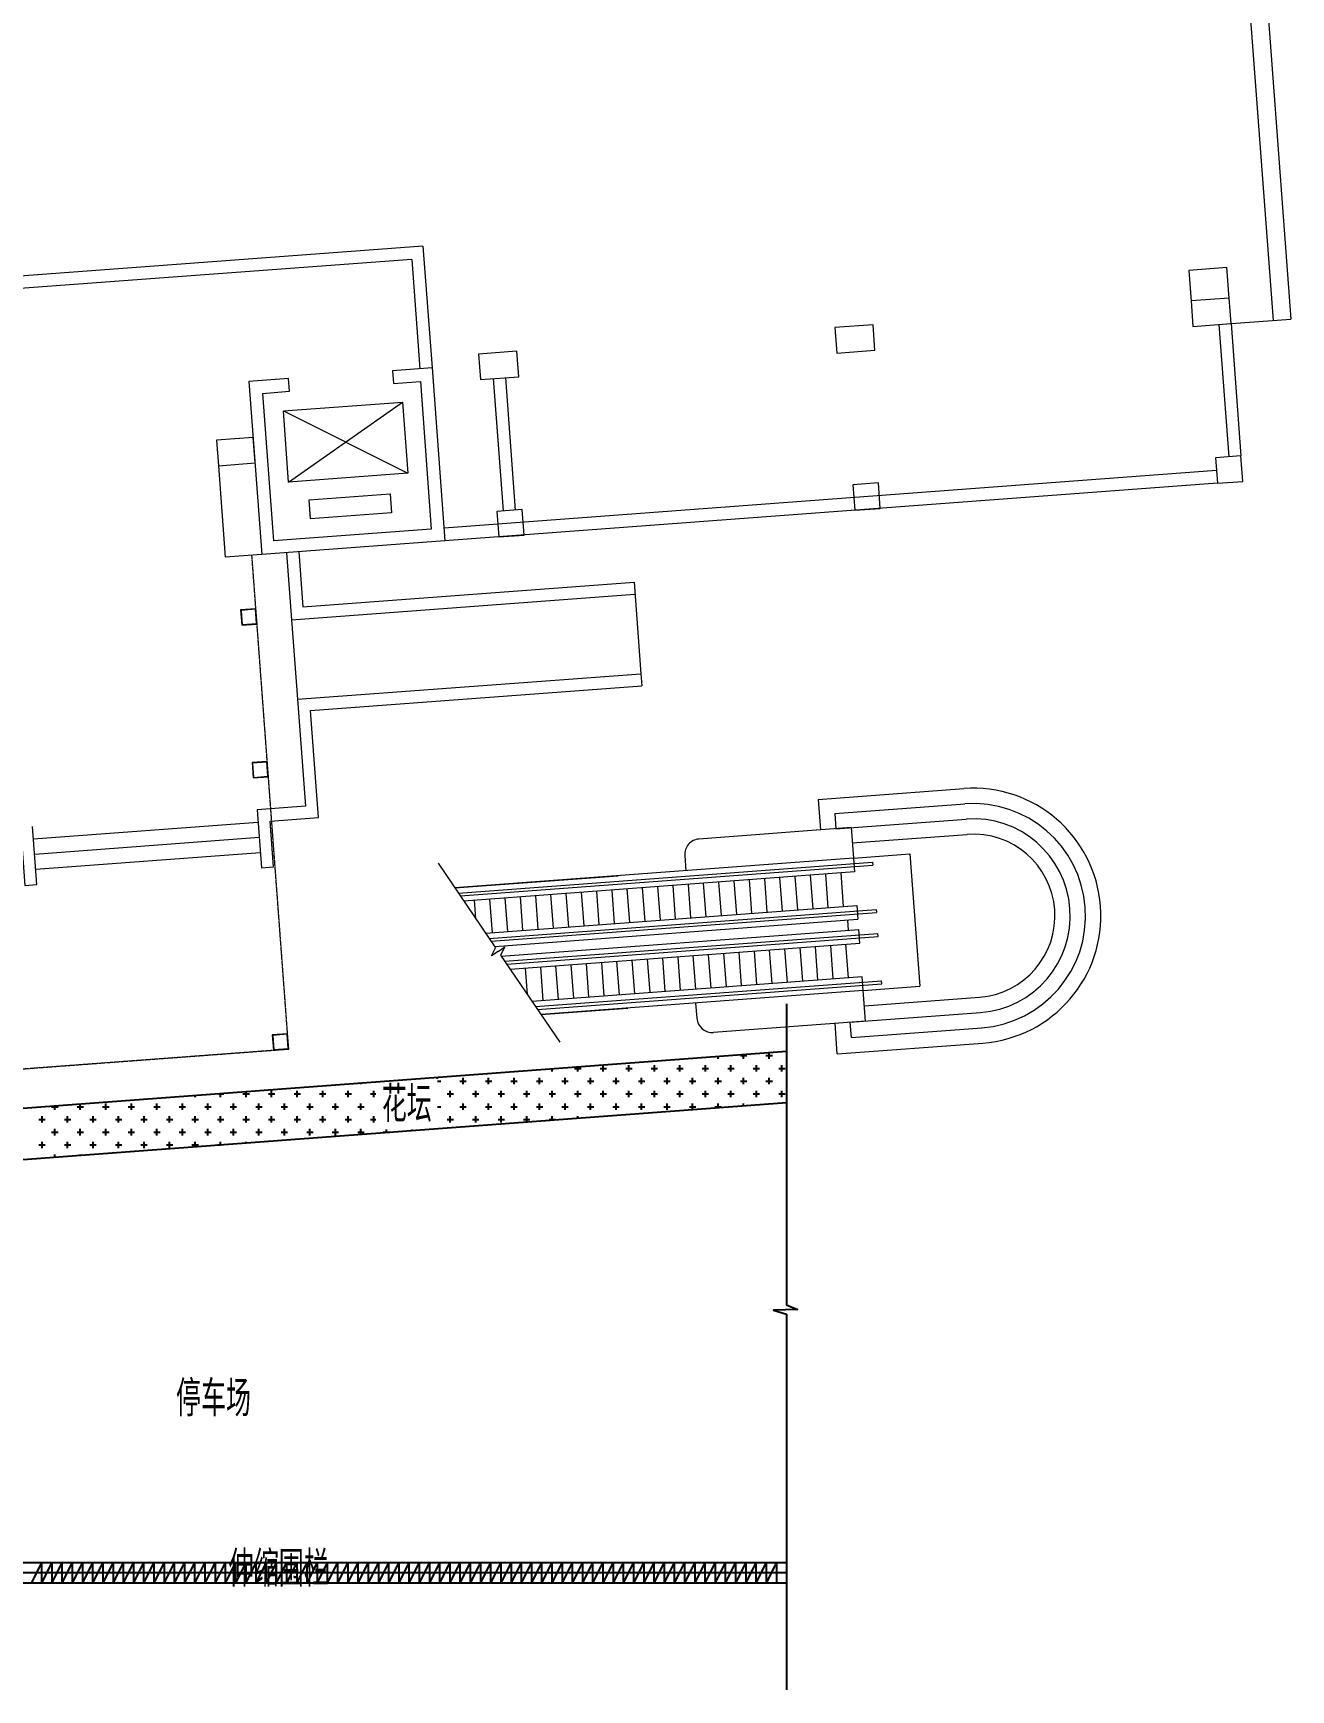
# Model space of a CAD drawing. Header units: millimetres. Extents: x 395197 to 699875, y 745 to 708816.
# Drawn here: x 610791 to 635441, y 592365 to 624827 of the extents above; entities that cross this region are included whole.
import ezdxf

# ---------------------------------------------------------------- set-up
doc = ezdxf.new("R2010")
doc.units = ezdxf.units.MM
doc.linetypes.add('DASH', pattern=[0.35, 0.25, -0.1])
doc.layers.add('0-修改拆除', color=4, linetype='Continuous')
doc.layers.add('0-修改新增', color=2, linetype='Continuous')
for name, color, linetype, lineweight in [('0-导向定位-悬挂', 30, 'Continuous', 9), ('COLUMN', 9, 'Continuous', 13), ('DIM_SYMB', 3, 'Continuous', 9), ('EVTR', 2, 'Continuous', 9), ('LINE', 3, 'Continuous', 9), ('STAIR', 2, 'Continuous', 9), ('WALL', 6, 'Continuous', 20), ('隔墙', 7, 'Continuous', 5)]:
    doc.layers.add(name, color=color, linetype=linetype, lineweight=lineweight)
doc.styles.add('_HZTXT', font='txt1.shx', dxfattribs={"width": 0.7, "bigfont": 'HZTXT.shx'})

# ---------------------------------------------------------------- blocks, each defined once
blk = doc.blocks.new('_FZHK')
blk.add_lwpolyline([(-0.5, -0.5), (0.5, -0.5), (0.5, 0.5), (-0.5, 0.5)], close=True)
blk = doc.blocks.new('A$C217E3290')
at = {"layer": '0-修改新增', "color": 252, "linetype": 'ByBlock'}
for p, q in [((37761, 12508, 0), (1449, 9798, 0)), ((35921, 12365, 0), (35921, 12370, 0)), ((36421, 12365, 0), (36421, 12408, 0)), ((36859, 12427, 0), (36984, 12427, 0)), ((36921, 12365, 0), (36921, 12445, 0)), ((37359, 12427, 0), (37484, 12427, 0)), ((37421, 12365, 0), (37421, 12482, 0)), ((32671, 12115, 0), (32671, 12128, 0)), ((33171, 12115, 0), (33171, 12165, 0)), ((33609, 12177, 0), (33734, 12177, 0)), ((33671, 12115, 0), (33671, 12202, 0)), ((34109, 12177, 0), (34234, 12177, 0)), ((34171, 12115, 0), (34171, 12240, 0)), ((34609, 12177, 0), (34734, 12177, 0)), ((34671, 12115, 0), (34671, 12240, 0)), ((35109, 12177, 0), (35234, 12177, 0)), ((35171, 12115, 0), (35171, 12240, 0)), ((35609, 12177, 0), (35734, 12177, 0)), ((35671, 12115, 0), (35671, 12240, 0)), ((36109, 12177, 0), (36234, 12177, 0)), ((36171, 12115, 0), (36171, 12240, 0)), ((36609, 12177, 0), (36734, 12177, 0)), ((36671, 12115, 0), (36671, 12240, 0)), ((37109, 12177, 0), (37234, 12177, 0)), ((37171, 12115, 0), (37171, 12240, 0)), ((37609, 12177, 0), (37734, 12177, 0)), ((37671, 12115, 0), (37671, 12240, 0)), ((27171, 11615, 0), (27171, 11718, 0)), ((27671, 11615, 0), (27671, 11740, 0)), ((28171, 11615, 0), (28171, 11740, 0)), ((28671, 11615, 0), (28671, 11740, 0)), ((29171, 11615, 0), (29171, 11740, 0)), ((29421, 11865, 0), (29421, 11885, 0)), ((29671, 11615, 0), (29671, 11740, 0)), ((30921, 11975, 0), (30921, 11990, 0)), ((30924, 11927, 0), (30984, 11927, 0)), ((31171, 11615, 0), (31171, 11740, 0)), ((31359, 11927, 0), (31484, 11927, 0)), ((31421, 11865, 0), (31421, 11990, 0)), ((31671, 11615, 0), (31671, 11740, 0)), ((31859, 11927, 0), (31984, 11927, 0)), ((31921, 11865, 0), (31921, 11990, 0)), ((32171, 11615, 0), (32171, 11740, 0)), ((32359, 11927, 0), (32484, 11927, 0)), ((32421, 11865, 0), (32421, 11990, 0)), ((32671, 11615, 0), (32671, 11740, 0)), ((32859, 11927, 0), (32984, 11927, 0)), ((32921, 11865, 0), (32921, 11990, 0)), ((33171, 11615, 0), (33171, 11740, 0)), ((33359, 11927, 0), (33484, 11927, 0)), ((33421, 11865, 0), (33421, 11990, 0)), ((33671, 11615, 0), (33671, 11740, 0)), ((33859, 11927, 0), (33984, 11927, 0)), ((33921, 11865, 0), (33921, 11990, 0)), ((34171, 11615, 0), (34171, 11740, 0)), ((34359, 11927, 0), (34484, 11927, 0)), ((34421, 11865, 0), (34421, 11990, 0)), ((34671, 11615, 0), (34671, 11740, 0)), ((34859, 11927, 0), (34984, 11927, 0)), ((34921, 11865, 0), (34921, 11990, 0)), ((35171, 11615, 0), (35171, 11740, 0)), ((35359, 11927, 0), (35484, 11927, 0)), ((35421, 11865, 0), (35421, 11990, 0)), ((35671, 11615, 0), (35671, 11740, 0)), ((35859, 11927, 0), (35984, 11927, 0)), ((35921, 11865, 0), (35921, 11990, 0)), ((36171, 11615, 0), (36171, 11740, 0)), ((36359, 11927, 0), (36484, 11927, 0)), ((36421, 11865, 0), (36421, 11990, 0)), ((36671, 11615, 0), (36671, 11740, 0)), ((36859, 11927, 0), (36984, 11927, 0)), ((36921, 11865, 0), (36921, 11990, 0)), ((37171, 11615, 0), (37171, 11740, 0)), ((37359, 11927, 0), (37484, 11927, 0)), ((37421, 11865, 0), (37421, 11990, 0)), ((37671, 11615, 0), (37671, 11740, 0)), ((37761, 11505, 0), (2649, 8885, 0)), ((23359, 11427, 0), (23484, 11427, 0)), ((23421, 11365, 0), (23421, 11438, 0)), ((23859, 11427, 0), (23984, 11427, 0)), ((23921, 11365, 0), (23921, 11475, 0)), ((24359, 11427, 0), (24484, 11427, 0)), ((24421, 11365, 0), (24421, 11490, 0)), ((24859, 11427, 0), (24984, 11427, 0)), ((24921, 11365, 0), (24921, 11490, 0)), ((25359, 11427, 0), (25484, 11427, 0)), ((25421, 11365, 0), (25421, 11490, 0)), ((25859, 11427, 0), (25984, 11427, 0)), ((25921, 11365, 0), (25921, 11490, 0)), ((26171, 11615, 0), (26171, 11643, 0)), ((26359, 11427, 0), (26484, 11427, 0)), ((26421, 11365, 0), (26421, 11490, 0)), ((26629, 11677, 0), (26734, 11677, 0)), ((26671, 11615, 0), (26671, 11680, 0)), ((26859, 11427, 0), (26984, 11427, 0)), ((26921, 11365, 0), (26921, 11490, 0)), ((27109, 11677, 0), (27234, 11677, 0)), ((27359, 11427, 0), (27484, 11427, 0)), ((27421, 11365, 0), (27421, 11490, 0)), ((27609, 11677, 0), (27734, 11677, 0)), ((27859, 11427, 0), (27984, 11427, 0)), ((27921, 11365, 0), (27921, 11490, 0)), ((28109, 11677, 0), (28234, 11677, 0)), ((28359, 11427, 0), (28484, 11427, 0)), ((28421, 11365, 0), (28421, 11490, 0)), ((28609, 11677, 0), (28734, 11677, 0)), ((28859, 11427, 0), (28984, 11427, 0)), ((28921, 11365, 0), (28921, 11490, 0)), ((29109, 11677, 0), (29234, 11677, 0)), ((29359, 11427, 0), (29484, 11427, 0)), ((29421, 11365, 0), (29421, 11490, 0)), ((29609, 11677, 0), (29710, 11677, 0)), ((30924, 11427, 0), (30984, 11427, 0)), ((31109, 11677, 0), (31234, 11677, 0)), ((31359, 11427, 0), (31484, 11427, 0)), ((31421, 11365, 0), (31421, 11490, 0)), ((31609, 11677, 0), (31734, 11677, 0)), ((31859, 11427, 0), (31984, 11427, 0)), ((31921, 11365, 0), (31921, 11490, 0)), ((32109, 11677, 0), (32234, 11677, 0)), ((32359, 11427, 0), (32484, 11427, 0)), ((32421, 11365, 0), (32421, 11490, 0)), ((32609, 11677, 0), (32734, 11677, 0)), ((32859, 11427, 0), (32984, 11427, 0)), ((32921, 11365, 0), (32921, 11490, 0)), ((33109, 11677, 0), (33234, 11677, 0)), ((33359, 11427, 0), (33484, 11427, 0)), ((33421, 11365, 0), (33421, 11490, 0)), ((33609, 11677, 0), (33734, 11677, 0)), ((33859, 11427, 0), (33984, 11427, 0)), ((33921, 11365, 0), (33921, 11490, 0)), ((34109, 11677, 0), (34234, 11677, 0)), ((34359, 11427, 0), (34484, 11427, 0)), ((34421, 11365, 0), (34421, 11490, 0)), ((34609, 11677, 0), (34734, 11677, 0)), ((34859, 11427, 0), (34984, 11427, 0)), ((34921, 11365, 0), (34921, 11490, 0)), ((35109, 11677, 0), (35234, 11677, 0)), ((35359, 11427, 0), (35484, 11427, 0)), ((35421, 11365, 0), (35421, 11490, 0)), ((35609, 11677, 0), (35734, 11677, 0)), ((35859, 11427, 0), (35984, 11427, 0)), ((35921, 11368, 0), (35921, 11490, 0)), ((36109, 11677, 0), (36234, 11677, 0)), ((36359, 11427, 0), (36484, 11427, 0)), ((36421, 11405, 0), (36421, 11490, 0)), ((36609, 11677, 0), (36734, 11677, 0)), ((36921, 11442, 0), (36921, 11490, 0)), ((37109, 11677, 0), (37234, 11677, 0)), ((37421, 11480, 0), (37421, 11490, 0)), ((37609, 11677, 0), (37734, 11677, 0)), ((23109, 11177, 0), (23234, 11177, 0)), ((23171, 11115, 0), (23171, 11240, 0)), ((23609, 11177, 0), (23734, 11177, 0)), ((23671, 11115, 0), (23671, 11240, 0)), ((24109, 11177, 0), (24234, 11177, 0)), ((24171, 11115, 0), (24171, 11240, 0)), ((24609, 11177, 0), (24734, 11177, 0)), ((24671, 11115, 0), (24671, 11240, 0)), ((25109, 11177, 0), (25234, 11177, 0)), ((25171, 11115, 0), (25171, 11240, 0)), ((25609, 11177, 0), (25734, 11177, 0)), ((25671, 11115, 0), (25671, 11240, 0)), ((26109, 11177, 0), (26234, 11177, 0)), ((26171, 11115, 0), (26171, 11240, 0)), ((26609, 11177, 0), (26734, 11177, 0)), ((26671, 11115, 0), (26671, 11240, 0)), ((27109, 11177, 0), (27234, 11177, 0)), ((27171, 11115, 0), (27171, 11240, 0)), ((27609, 11177, 0), (27734, 11177, 0)), ((27671, 11115, 0), (27671, 11240, 0)), ((28109, 11177, 0), (28234, 11177, 0)), ((28171, 11115, 0), (28171, 11240, 0)), ((28609, 11177, 0), (28734, 11177, 0)), ((28671, 11115, 0), (28671, 11240, 0)), ((29109, 11177, 0), (29234, 11177, 0)), ((29171, 11115, 0), (29171, 11240, 0)), ((29609, 11177, 0), (29710, 11177, 0)), ((29671, 11115, 0), (29671, 11240, 0)), ((31109, 11177, 0), (31234, 11177, 0)), ((31171, 11115, 0), (31171, 11240, 0)), ((31609, 11177, 0), (31734, 11177, 0)), ((31671, 11115, 0), (31671, 11240, 0)), ((32109, 11177, 0), (32234, 11177, 0)), ((32171, 11115, 0), (32171, 11240, 0)), ((32609, 11177, 0), (32734, 11177, 0)), ((32671, 11125, 0), (32671, 11240, 0)), ((33109, 11177, 0), (33234, 11177, 0)), ((33171, 11162, 0), (33171, 11240, 0)), ((33671, 11200, 0), (33671, 11240, 0)), ((34171, 11237, 0), (34171, 11240, 0)), ((23171, 10615, 0), (23171, 10740, 0)), ((23359, 10927, 0), (23484, 10927, 0)), ((23421, 10865, 0), (23421, 10990, 0)), ((23671, 10615, 0), (23671, 10740, 0)), ((23859, 10927, 0), (23984, 10927, 0)), ((23921, 10865, 0), (23921, 10990, 0)), ((24171, 10615, 0), (24171, 10740, 0)), ((24359, 10927, 0), (24484, 10927, 0)), ((24421, 10865, 0), (24421, 10990, 0)), ((24671, 10615, 0), (24671, 10740, 0)), ((24859, 10927, 0), (24984, 10927, 0)), ((24921, 10865, 0), (24921, 10990, 0)), ((25171, 10615, 0), (25171, 10740, 0)), ((25359, 10927, 0), (25484, 10927, 0)), ((25421, 10865, 0), (25421, 10990, 0)), ((25671, 10615, 0), (25671, 10740, 0)), ((25859, 10927, 0), (25984, 10927, 0)), ((25921, 10865, 0), (25921, 10990, 0)), ((26171, 10640, 0), (26171, 10740, 0)), ((26359, 10927, 0), (26484, 10927, 0)), ((26421, 10865, 0), (26421, 10990, 0)), ((26671, 10677, 0), (26671, 10740, 0)), ((26859, 10927, 0), (26984, 10927, 0)), ((26921, 10865, 0), (26921, 10990, 0)), ((27171, 10715, 0), (27171, 10740, 0)), ((27359, 10927, 0), (27484, 10927, 0)), ((27421, 10865, 0), (27421, 10990, 0)), ((27859, 10927, 0), (27984, 10927, 0)), ((27921, 10865, 0), (27921, 10990, 0)), ((28359, 10927, 0), (28484, 10927, 0)), ((28421, 10865, 0), (28421, 10990, 0)), ((28859, 10927, 0), (28984, 10927, 0)), ((28921, 10865, 0), (28921, 10990, 0)), ((29359, 10927, 0), (29484, 10927, 0)), ((29421, 10883, 0), (29421, 10990, 0)), ((29859, 10927, 0), (29984, 10927, 0)), ((29921, 10920, 0), (29921, 10983, 0)), ((30421, 10957, 0), (30421, 10983, 0)), ((23109, 10677, 0), (23234, 10677, 0)), ((23421, 10435, 0), (23421, 10490, 0)), ((23609, 10677, 0), (23734, 10677, 0)), ((23921, 10472, 0), (23921, 10490, 0)), ((24109, 10677, 0), (24234, 10677, 0)), ((24609, 10677, 0), (24734, 10677, 0)), ((25109, 10677, 0), (25234, 10677, 0)), ((25609, 10677, 0), (25734, 10677, 0)), ((26109, 10677, 0), (26234, 10677, 0)), ((26609, 10677, 0), (26666, 10677, 0))]:
    blk.add_line(p, q, dxfattribs=at)
for points, elevation in [([(37762, 13440), (37762, 7547), (37977, 7450), (37504, 7437), (37762, 7362)], 0), ([(37762, 7362), (37762, 0)], 0), ([(17562, 2498), (37762, 2498)], 2), ([(17562, 2298), (37762, 2298)], 2), ([(23162, 2498), (22962, 2098)], 2), ([(23362, 2498), (23162, 2098)], 2), ([(23162, 2498), (23162, 2098)], 2), ([(23362, 2498), (23362, 2098)], 2), ([(23562, 2498), (23362, 2098)], 2), ([(23562, 2498), (23562, 2098)], 2), ([(23762, 2498), (23562, 2098)], 2), ([(23762, 2498), (23762, 2098)], 2), ([(23962, 2498), (23762, 2098)], 2), ([(24162, 2498), (23962, 2098)], 2), ([(23962, 2498), (23962, 2098)], 2), ([(24162, 2498), (24162, 2098)], 2), ([(24362, 2498), (24162, 2098)], 2), ([(24362, 2498), (24362, 2098)], 2), ([(24562, 2498), (24362, 2098)], 2), ([(24562, 2498), (24562, 2098)], 2), ([(24762, 2498), (24562, 2098)], 2), ([(24962, 2498), (24762, 2098)], 2), ([(24762, 2498), (24762, 2098)], 2), ([(24962, 2498), (24962, 2098)], 2), ([(25162, 2498), (24962, 2098)], 2), ([(25162, 2498), (25162, 2098)], 2), ([(25362, 2498), (25162, 2098)], 2), ([(25362, 2498), (25362, 2098)], 2), ([(25562, 2498), (25362, 2098)], 2), ([(25762, 2498), (25562, 2098)], 2), ([(25562, 2498), (25562, 2098)], 2), ([(25762, 2498), (25762, 2098)], 2), ([(25962, 2498), (25762, 2098)], 2), ([(25962, 2498), (25962, 2098)], 2), ([(26162, 2498), (25962, 2098)], 2), ([(26162, 2498), (26162, 2098)], 2), ([(26362, 2498), (26162, 2098)], 2), ([(26562, 2498), (26362, 2098)], 2), ([(26362, 2498), (26362, 2098)], 2), ([(26562, 2498), (26562, 2098)], 2), ([(26762, 2498), (26562, 2098)], 2), ([(26762, 2498), (26762, 2098)], 2), ([(26962, 2498), (26762, 2098)], 2), ([(26962, 2498), (26962, 2098)], 2), ([(27162, 2498), (26962, 2098)], 2), ([(27362, 2498), (27162, 2098)], 2), ([(27162, 2498), (27162, 2098)], 2), ([(27362, 2498), (27362, 2098)], 2), ([(27562, 2498), (27362, 2098)], 2), ([(27562, 2498), (27562, 2098)], 2), ([(27762, 2498), (27562, 2098)], 2), ([(27762, 2498), (27762, 2098)], 2), ([(27962, 2498), (27762, 2098)], 2), ([(28162, 2498), (27962, 2098)], 2), ([(27962, 2498), (27962, 2098)], 2), ([(28162, 2498), (28162, 2098)], 2), ([(28362, 2498), (28162, 2098)], 2), ([(28362, 2498), (28362, 2098)], 2), ([(28562, 2498), (28362, 2098)], 2), ([(28562, 2498), (28562, 2098)], 2), ([(28762, 2498), (28562, 2098)], 2), ([(28962, 2498), (28762, 2098)], 2), ([(28762, 2498), (28762, 2098)], 2), ([(28962, 2498), (28962, 2098)], 2), ([(29162, 2498), (28962, 2098)], 2), ([(29162, 2498), (29162, 2098)], 2), ([(29362, 2498), (29162, 2098)], 2), ([(29362, 2498), (29362, 2098)], 2), ([(29562, 2498), (29362, 2098)], 2), ([(29762, 2498), (29562, 2098)], 2), ([(29562, 2498), (29562, 2098)], 2), ([(29762, 2498), (29762, 2098)], 2), ([(29962, 2498), (29762, 2098)], 2), ([(29962, 2498), (29962, 2098)], 2), ([(30162, 2498), (29962, 2098)], 2), ([(30162, 2498), (30162, 2098)], 2), ([(30362, 2498), (30162, 2098)], 2), ([(30562, 2498), (30362, 2098)], 2), ([(30362, 2498), (30362, 2098)], 2), ([(30562, 2498), (30562, 2098)], 2), ([(30762, 2498), (30562, 2098)], 2), ([(30762, 2498), (30762, 2098)], 2), ([(30962, 2498), (30762, 2098)], 2), ([(30962, 2498), (30962, 2098)], 2), ([(31162, 2498), (30962, 2098)], 2), ([(31362, 2498), (31162, 2098)], 2), ([(31162, 2498), (31162, 2098)], 2), ([(31362, 2498), (31362, 2098)], 2), ([(31562, 2498), (31362, 2098)], 2), ([(31562, 2498), (31562, 2098)], 2), ([(31762, 2498), (31562, 2098)], 2), ([(31762, 2498), (31762, 2098)], 2), ([(31962, 2498), (31762, 2098)], 2), ([(32162, 2498), (31962, 2098)], 2), ([(31962, 2498), (31962, 2098)], 2), ([(32162, 2498), (32162, 2098)], 2), ([(32362, 2498), (32162, 2098)], 2), ([(32362, 2498), (32362, 2098)], 2), ([(32562, 2498), (32362, 2098)], 2), ([(32562, 2498), (32562, 2098)], 2), ([(32762, 2498), (32562, 2098)], 2), ([(32962, 2498), (32762, 2098)], 2), ([(32762, 2498), (32762, 2098)], 2), ([(32962, 2498), (32962, 2098)], 2), ([(33162, 2498), (32962, 2098)], 2), ([(33162, 2498), (33162, 2098)], 2), ([(33362, 2498), (33162, 2098)], 2), ([(33362, 2498), (33362, 2098)], 2), ([(33562, 2498), (33362, 2098)], 2), ([(33762, 2498), (33562, 2098)], 2), ([(33562, 2498), (33562, 2098)], 2), ([(33762, 2498), (33762, 2098)], 2), ([(33962, 2498), (33762, 2098)], 2), ([(33962, 2498), (33962, 2098)], 2), ([(34162, 2498), (33962, 2098)], 2), ([(34162, 2498), (34162, 2098)], 2), ([(34362, 2498), (34162, 2098)], 2), ([(34562, 2498), (34362, 2098)], 2), ([(34362, 2498), (34362, 2098)], 2), ([(34562, 2498), (34562, 2098)], 2), ([(34762, 2498), (34562, 2098)], 2), ([(34762, 2498), (34762, 2098)], 2), ([(34962, 2498), (34762, 2098)], 2), ([(34962, 2498), (34962, 2098)], 2), ([(35162, 2498), (34962, 2098)], 2), ([(35362, 2498), (35162, 2098)], 2), ([(35162, 2498), (35162, 2098)], 2), ([(35362, 2498), (35362, 2098)], 2), ([(35562, 2498), (35362, 2098)], 2), ([(35562, 2498), (35562, 2098)], 2), ([(35762, 2498), (35562, 2098)], 2), ([(35762, 2498), (35762, 2098)], 2), ([(35962, 2498), (35762, 2098)], 2), ([(36162, 2498), (35962, 2098)], 2), ([(35962, 2498), (35962, 2098)], 2), ([(36162, 2498), (36162, 2098)], 2), ([(36362, 2498), (36162, 2098)], 2), ([(36362, 2498), (36362, 2098)], 2), ([(36562, 2498), (36362, 2098)], 2), ([(36562, 2498), (36562, 2098)], 2), ([(36762, 2498), (36562, 2098)], 2), ([(36962, 2498), (36762, 2098)], 2), ([(36762, 2498), (36762, 2098)], 2), ([(36962, 2498), (36962, 2098)], 2), ([(37162, 2498), (36962, 2098)], 2), ([(37162, 2498), (37162, 2098)], 2), ([(37362, 2498), (37162, 2098)], 2), ([(37362, 2498), (37362, 2098)], 2), ([(37562, 2498), (37362, 2098)], 2), ([(37562, 2498), (37562, 2098)], 2), ([(37762, 2498), (37762, 2098)], 2), ([(17562, 2098), (37762, 2098)], 2)]:
    blk.add_lwpolyline(points, dxfattribs=dict(at, elevation=elevation))
at = {"layer": '0-修改拆除', "linetype": 'ByBlock', "style": '_HZTXT', "width": 0.7}
for s, p in [('花坛', (29829, 11126, 0)), ('停车场', (25796, 5357, 0)), ('伸缩围栏', (26830, 2023, 0))]:
    blk.add_text(s, height=700, dxfattribs=at).set_placement(p)

msp = doc.modelspace()

# ---------------------------------------------------------------- linework, layer by layer
at = {"layer": 'COLUMN', "elevation": 0}
msp.add_lwpolyline([(634232, 619634), (634187, 620232), (633439, 620177), (633484, 619578)], dxfattribs=at)
for points in [[(614880, 613226), (615179, 613249), (615157, 613548), (614858, 613526)], [(614889, 613237), (615168, 613258), (615148, 613537), (614868, 613516)], [(615103, 610235), (615402, 610257), (615380, 610556), (615081, 610534)], [(615112, 610245), (615392, 610266), (615371, 610545), (615092, 610525)], [(615501, 604900), (615800, 604922), (615778, 605221), (615479, 605199)], [(615511, 604910), (615790, 604931), (615769, 605210), (615490, 605189)]]:
    msp.add_lwpolyline(points, close=True, dxfattribs=at)
at = {"layer": 'COLUMN', "color": 252, "elevation": 0}
for points in [[(615103, 610235), (615402, 610257), (615380, 610556), (615081, 610534)], [(615112, 610245), (615392, 610266), (615371, 610545), (615092, 610525)]]:
    msp.add_lwpolyline(points, close=True, dxfattribs=at)
at = {"layer": 'DIM_SYMB', "color": 252, "elevation": 0}
msp.add_lwpolyline([(617466, 612599, 0, 0, 0), (621302, 612885, 80, 0, 0), (621601, 612908, 0, 0, 0)], format="xyseb", dxfattribs=at)
at = {"layer": 'EVTR', "color": 252}
for p, q in [((615695, 617424, 0), (618029, 617598, 0)), ((615799, 616028, 0), (615695, 617424, 0)), ((615695, 617424, 0), (618133, 616202, 0)), ((615799, 616028, 0), (618029, 617598, 0)), ((618029, 617598, 0), (618133, 616202, 0)), ((618133, 616202, 0), (615799, 616028, 0)), ((616201, 615681, 0), (617787, 615800, 0)), ((617787, 615800, 0), (617815, 615426, 0)), ((616229, 615307, 0), (616201, 615681, 0)), ((617815, 615426, 0), (616229, 615307, 0))]:
    msp.add_line(p, q, dxfattribs=at)
at = {"layer": 'LINE'}
for p, q in [((626867, 608661, 0), (627974, 608743, 0)), ((627974, 608743, 0), (628167, 606150, 0)), ((618727, 608562, 0), (619855, 606906, 0)), ((619772, 606745, 0), (619855, 606906, 0)), ((619903, 606835, 0), (619772, 606745, 0)), ((619903, 606835, 0), (620035, 606924, 0)), ((620035, 606924, 0), (619952, 606763, 0)), ((619952, 606763, 0), (621115, 605056, 0)), ((627060, 606068, 0), (628167, 606150, 0))]:
    msp.add_line(p, q, dxfattribs=at)
at = {"layer": 'STAIR', "color": 252}
for p, q in [((632257, 661894, 0), (635441, 619223, 0)), ((631930, 661569, 0), (635092, 619197, 0)), ((634269, 619135, 0), (635441, 619223, 0)), ((627244, 608583, 0), (627248, 608524, 0)), ((627313, 607656, 0), (627317, 607596, 0)), ((627352, 607127, 0), (627348, 607187, 0)), ((627422, 606200, 0), (627417, 606260, 0))]:
    msp.add_line(p, q, dxfattribs=at)
at = {"layer": 'STAIR', "color": 252, "linetype": 'ByBlock'}
for p, q in [((626822, 609259, 0), (623841, 609036, 0)), ((626867, 608661, 0), (619057, 608078, 0)), ((623564, 608715, 0), (623586, 608416, 0)), ((626867, 608661, 0), (626887, 608391, 0)), ((619125, 607978, 0), (627244, 608583, 0)), ((619164, 607920, 0), (627248, 608524, 0)), ((626887, 608391, 0), (619232, 607820, 0)), ((626319, 608349, 0), (626368, 607691, 0)), ((626618, 608371, 0), (626667, 607713, 0)), ((619057, 608078, 0), (622255, 608316, 0)), ((621831, 608014, 0), (621880, 607356, 0)), ((622130, 608036, 0), (622179, 607378, 0)), ((622429, 608059, 0), (622479, 607401, 0)), ((622729, 608081, 0), (622778, 607423, 0)), ((623028, 608103, 0), (623077, 607445, 0)), ((623327, 608126, 0), (623376, 607468, 0)), ((623626, 608148, 0), (623675, 607490, 0)), ((623925, 608170, 0), (623974, 607512, 0)), ((624224, 608193, 0), (624274, 607535, 0)), ((624524, 608215, 0), (624573, 607557, 0)), ((624823, 608237, 0), (624872, 607579, 0)), ((625122, 608260, 0), (625171, 607601, 0)), ((625421, 608282, 0), (625470, 607624, 0)), ((625720, 608304, 0), (625769, 607646, 0)), ((626019, 608327, 0), (626069, 607668, 0)), ((619438, 607836, 0), (619464, 607479, 0)), ((619661, 607190, 0), (626936, 607733, 0)), ((619737, 607858, 0), (619786, 607200, 0)), ((620036, 607880, 0), (620085, 607222, 0)), ((620335, 607902, 0), (620384, 607244, 0)), ((620634, 607925, 0), (620684, 607267, 0)), ((620934, 607947, 0), (620983, 607289, 0)), ((621233, 607969, 0), (621282, 607311, 0)), ((621532, 607992, 0), (621581, 607334, 0)), ((626936, 607733, 0), (626956, 607464, 0)), ((619729, 607090, 0), (627313, 607656, 0)), ((619768, 607033, 0), (627317, 607596, 0)), ((619837, 606933, 0), (626956, 607464, 0)), ((626772, 607250, 0), (626757, 607449, 0)), ((619967, 606742, 0), (626971, 607264, 0)), ((620035, 606642, 0), (627348, 607187, 0)), ((620074, 606584, 0), (627352, 607127, 0)), ((626991, 606995, 0), (626971, 607264, 0)), ((620142, 606484, 0), (626991, 606995, 0)), ((623480, 606071, 0), (623431, 606730, 0)), ((623779, 606094, 0), (623730, 606752, 0)), ((624079, 606116, 0), (624029, 606774, 0)), ((624378, 606138, 0), (624329, 606797, 0)), ((624677, 606161, 0), (624628, 606819, 0)), ((624976, 606183, 0), (624927, 606841, 0)), ((625275, 606205, 0), (625226, 606864, 0)), ((625574, 606228, 0), (625525, 606886, 0)), ((625874, 606250, 0), (625824, 606908, 0)), ((626173, 606272, 0), (626124, 606930, 0)), ((626472, 606295, 0), (626423, 606953, 0)), ((626771, 606317, 0), (626722, 606975, 0)), ((620478, 605992, 0), (620439, 606506, 0)), ((620788, 605871, 0), (620739, 606529, 0)), ((621087, 605893, 0), (621038, 606551, 0)), ((621386, 605915, 0), (621337, 606573, 0)), ((621685, 605937, 0), (621636, 606596, 0)), ((621984, 605960, 0), (621935, 606618, 0)), ((622284, 605982, 0), (622234, 606640, 0)), ((622583, 606004, 0), (622534, 606663, 0)), ((622882, 606027, 0), (622833, 606685, 0)), ((623181, 606049, 0), (623132, 606707, 0)), ((627040, 606337, 0), (620571, 605854, 0)), ((620640, 605754, 0), (627417, 606260, 0)), ((620679, 605697, 0), (627422, 606200, 0)), ((627060, 606068, 0), (620747, 605597, 0)), ((627060, 606068, 0), (627040, 606337, 0)), ((623802, 605524, 0), (623780, 605823, 0)), ((620747, 605597, 0), (622448, 605724, 0)), ((627105, 605469, 0), (624123, 605247, 0))]:
    msp.add_line(p, q, dxfattribs=at)
at = {"layer": 'STAIR', "color": 252, "elevation": 0}
for points in [[(615757, 614646), (615855, 613329), (622586, 613831)], [(615996, 614663), (616077, 613586), (622569, 614071)], [(622569, 614071), (622702, 612276)], [(615855, 613329), (615971, 611774)], [(615971, 611774), (622702, 612276)], [(622702, 612276), (622720, 612036)], [(616228, 611552), (622720, 612036)], [(615971, 611774), (616127, 609679), (615180, 609609), (615265, 608472), (615504, 608490), (615437, 609387), (616385, 609458), (616228, 611552)], [(610800, 609041), (615198, 609369)], [(610561, 609023), (610628, 608126), (610867, 608144), (610782, 609281)], [(610822, 608742), (615220, 609070)], [(610845, 608443), (615243, 608771)]]:
    msp.add_lwpolyline(points, dxfattribs=at)
at = {"layer": 'STAIR', "color": 252, "linetype": 'ByBlock', "elevation": 0}
for points in [[(626179, 609813), (629031, 610025)], [(626179, 609813), (626224, 609214)], [(626501, 609536), (629054, 609726)], [(626501, 609536), (626523, 609237)], [(626523, 609237), (629076, 609427)], [(626822, 609259), (626867, 608661)], [(626845, 608960), (629098, 609128)], [(627105, 605469), (627060, 606068)], [(627083, 605769), (629336, 605937)], [(626551, 604826), (626507, 605425)], [(626806, 605447), (629359, 605638)], [(626828, 605148), (626806, 605447)], [(626828, 605148), (629381, 605338)], [(626551, 604826), (629403, 605039)]]:
    msp.add_lwpolyline(points, dxfattribs=at)
at = {"layer": 'STAIR', "color": 252, "linetype": 'ByBlock'}
for centre, radius, start, end in [((629217, 607532, 0), 2500, 4.267, 94.267), ((629217, 607532, 0), 2200, 4.267, 94.267), ((629217, 607532, 0), 1900, 4.267, 94.267), ((623863, 608737, 0), 300, 94.267, 184.267), ((629217, 607532, 0), 1600, 4.267, 94.267), ((629217, 607532, 0), 2200, 274.267, 4.267), ((629217, 607532, 0), 2500, 274.267, 4.267), ((629217, 607532, 0), 1600, 274.267, 4.267), ((629217, 607532, 0), 1900, 274.267, 4.267), ((624101, 605546, 0), 300, 184.267, 274.267)]:
    msp.add_arc(centre, radius, start, end, dxfattribs=at)
at = {"layer": 'WALL', "color": 252}
for p, q in [((618432, 620651, 0), (609981, 620021, 0)), ((618211, 620394, 0), (609999, 619781, 0)), ((618211, 620394, 0), (618371, 618250, 0)), ((618432, 620651, 0), (618610, 618268, 0)), ((634030, 619118, 0), (634223, 616525, 0)), ((634269, 619135, 0), (634463, 616543, 0)), ((618610, 618268, 0), (617832, 618210, 0)), ((617832, 618210, 0), (617851, 617961, 0)), ((618610, 618268, 0), (618863, 614877, 0)), ((620247, 615482, 0), (620054, 618075, 0)), ((615798, 618058, 0), (615020, 618000, 0)), ((615020, 618000, 0), (615273, 614609, 0)), ((615288, 617769, 0), (615817, 617809, 0)), ((615288, 617769, 0), (615504, 614877, 0)), ((615817, 617809, 0), (615798, 618058, 0)), ((617851, 617961, 0), (618380, 618000, 0)), ((618380, 618000, 0), (618595, 615108, 0)), ((620008, 615464, 0), (619814, 618057, 0)), ((633983, 616256, 0), (618845, 615127, 0)), ((634001, 616007, 0), (618863, 614877, 0)), ((618863, 614877, 0), (615273, 614609, 0)), ((618595, 615108, 0), (615504, 614877, 0))]:
    msp.add_line(p, q, dxfattribs=at)
at = {"layer": 'WALL', "color": 252, "elevation": 0}
for points in [[(614421, 616351), (614555, 614556)], [(615273, 614609), (614555, 614556)]]:
    msp.add_lwpolyline(points, dxfattribs=at)
at = {"layer": '隔墙', "color": 252, "linetype": 'DASH', "ltscale": 3, "elevation": 0}
msp.add_lwpolyline([(595134, 613107), (595856, 603434), (615800, 604922), (615079, 614595)], dxfattribs=at)

# ---------------------------------------------------------------- block references
at = {"layer": '0-导向定位-悬挂', "color": 3, "linetype": 'ByBlock'}
msp.add_blockref('A$C217E3290', (587795, 592365, 0), dxfattribs=at)
at = {"layer": 'COLUMN'}
for p, xscale, yscale, zscale, rotation in [((633877, 619357, 0), 750.0000000001763, 499.9999999997227, 499.9999999999999, 4.267014395991078), ((626896, 618836, 0), 750.0000000001763, 499.9999999997227, 499.9999999999999, 4.267014395991078), ((619915, 618315, 0), 750.0000000001763, 499.9999999997227, 499.9999999999999, 4.267014395991078), ((614762, 616627, 0), 719.9999999999623, 499.9999999997227, 499.9999999999999, 4.267014395967261), ((634232, 616275, 0), 499.9999999998391, 499.9999999998391, 499.9999999998391, 4.267014395973064), ((627127, 615745, 0), 499.9999999998391, 499.9999999998391, 499.9999999998391, 4.267014395973064), ((620146, 615224, 0), 499.9999999998391, 499.9999999998391, 499.9999999998391, 4.267014395973064)]:
    msp.add_blockref('_FZHK', p, dxfattribs=dict(at, xscale=xscale, yscale=yscale, zscale=zscale, rotation=rotation))

doc.saveas('drawing.dxf')
